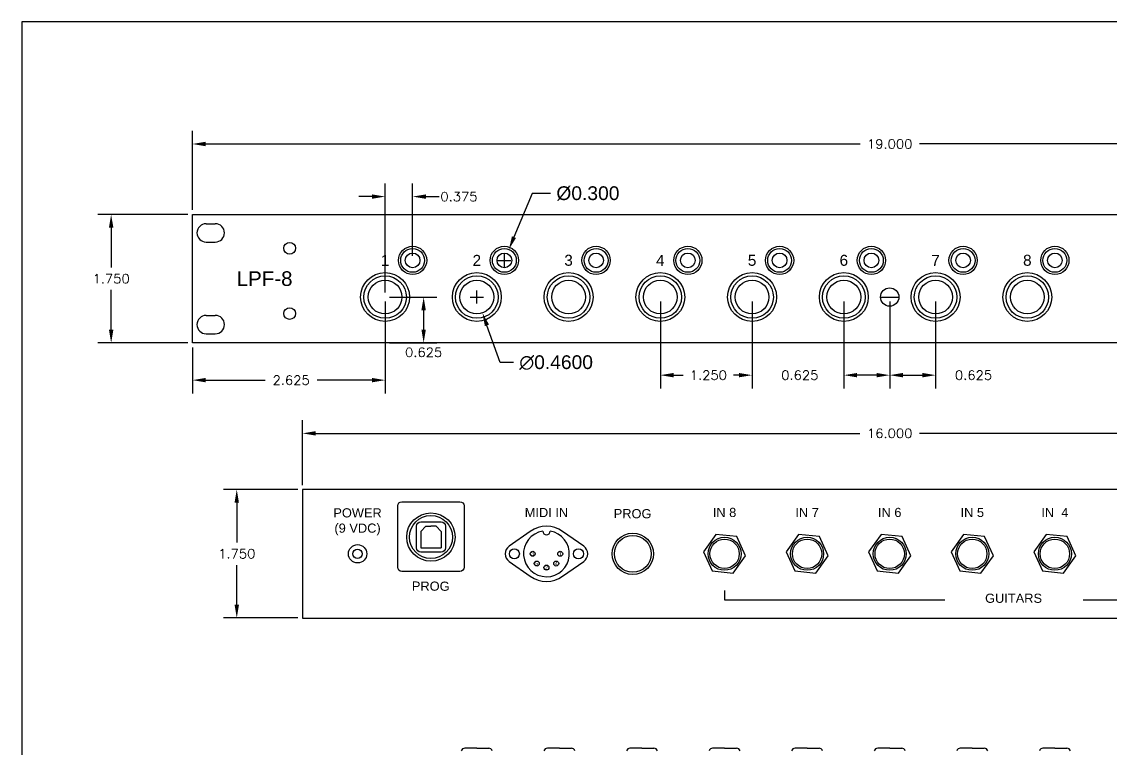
# Model space of a CAD drawing. Header units: centimetres. Extents: x 3.3 to 32.6, y -5.1 to 16.9.
# Drawn here: x 3.33 to 18.16, y 7.01 to 16.91 of the extents above; entities that cross this region are included whole.
import ezdxf
from ezdxf.enums import TextEntityAlignment as Align

# ---------------------------------------------------------------- set-up
doc = ezdxf.new("R2010")
doc.units = ezdxf.units.CM
doc.header["$MEASUREMENT"] = 0
for name, color, linetype in [('Board', 9, 'Continuous'), ('BOR', 120, 'Continuous'), ('Components', 3, 'Continuous'), ('PUN', 140, 'Continuous'), ('Texte', 6, 'Continuous')]:
    doc.layers.add(name, color=color, linetype=linetype)
doc.styles.add('ROMANS', font='romans.shx', dxfattribs={"width": 1.05, "height": 0.125})
doc.styles.get("Standard").update_dxf_attribs({"font": 'arial.ttf'})
doc.dimstyles.new('STANDARD$0', dxfattribs={"dimtxt": 0.25, "dimasz": 0.18, "dimexe": 0.18, "dimexo": 0.0625, "dimgap": 0.09, "dimtad": 0, "dimtih": 1, "dimtoh": 1, "dimdec": 3, "dimzin": 0, "dimdsep": 46, "dimtxsty": 'ROMANS', "dimcen": 0.09, "dimadec": 0, "dimazin": 0, "dimtfac": 1, "dimtdec": 3, "dimtofl": 0, "dimtmove": 2, "dimatfit": 3, "dimfxl": 1, "dimtolj": 1, "dimtzin": 0, "dimarcsym": 0})
doc.dimstyles.new('STANDARD$3', dxfattribs={"dimtxt": 0.1875, "dimasz": 0.18, "dimexe": 0.18, "dimexo": 0.0625, "dimgap": 0.09, "dimtad": 0, "dimtih": 1, "dimtoh": 1, "dimdec": 4, "dimzin": 0, "dimdsep": 46, "dimtxsty": 'Standard', "dimcen": 0.09, "dimadec": 0, "dimazin": 0, "dimtfac": 1, "dimtdec": 4, "dimtofl": 0, "dimtmove": 0, "dimatfit": 3, "dimfxl": 1, "dimtolj": 1, "dimtzin": 0, "dimarcsym": 0})

# ---------------------------------------------------------------- blocks, each defined once
blk = doc.blocks.new('Cartouche 10x20')
for p, q in [((20, 15), (0, 15)), ((0, 15), (0, 0))]:
    blk.add_line(p, q)
for tag, p, height in [('NAME', (15.6, 1.45), 0.25), ('OWNER', (11.55, 0.7), 0.125), ('DESCRIP1', (15, 0.65), 0.125), ('DATE', (11.55, 0.2), 0.125), ('DESCRIP2', (15, 0.15), 0.125)]:
    blk.add_attdef(tag, p, '', height=height)
blk.add_attdef('NO', text='', height=0.375).set_placement((19.4, 0.5), align=Align.MIDDLE_CENTER)
blk = doc.blocks.new('*D44')
at = {"layer": 'Defpoints', "color": 0, "ltscale": 3, "transparency": 16777216}
for p in [(24.651, 15.242), (5.651, 14.281), (24.651, 14.281)]:
    blk.add_point(p, dxfattribs=at)
at = {"layer": 'Texte', "color": 0, "lineweight": -2, "ltscale": 3, "transparency": 16777216}
for p, q in [((5.651, 14.343), (5.651, 15.422)), ((24.651, 14.343), (24.651, 15.422)), ((5.831, 15.242), (14.746, 15.242)), ((24.471, 15.242), (15.557, 15.242))]:
    blk.add_line(p, q, dxfattribs=at)
at = {"layer": 'Texte', "color": 0, "ltscale": 3, "transparency": 16777216}
for points in [[(5.831, 15.272), (5.831, 15.212), (5.651, 15.242)], [(24.471, 15.272), (24.471, 15.212), (24.651, 15.242)]]:
    blk.add_solid(points, dxfattribs=at)
at = {"layer": 'Texte', "color": 0, "ltscale": 3, "transparency": 16777216, "insert": (15.151, 15.242), "char_height": 0.125, "attachment_point": 5, "style": 'ROMANS'}
blk.add_mtext('\\A1;19.000', dxfattribs=at)
blk = doc.blocks.new('*D45')
at = {"layer": 'Defpoints', "color": 0, "ltscale": 3, "transparency": 16777216}
for p in [(4.544, 14.281), (5.651, 14.281), (5.651, 12.531)]:
    blk.add_point(p, dxfattribs=at)
at = {"layer": 'Texte', "color": 0, "lineweight": -2, "ltscale": 3, "transparency": 16777216}
for p, q in [((5.588, 14.281), (4.364, 14.281)), ((4.544, 14.101), (4.544, 13.558)), ((4.544, 12.711), (4.544, 13.253)), ((5.588, 12.531), (4.364, 12.531))]:
    blk.add_line(p, q, dxfattribs=at)
at = {"layer": 'Texte', "color": 0, "ltscale": 3, "transparency": 16777216}
for points in [[(4.514, 14.101), (4.574, 14.101), (4.544, 14.281)], [(4.514, 12.711), (4.574, 12.711), (4.544, 12.531)]]:
    blk.add_solid(points, dxfattribs=at)
at = {"layer": 'Texte', "color": 0, "ltscale": 3, "transparency": 16777216, "insert": (4.544, 13.406), "char_height": 0.125, "attachment_point": 5, "style": 'ROMANS'}
blk.add_mtext('\\A1;1.750', dxfattribs=at)
blk = doc.blocks.new('*D46')
at = {"layer": 'Defpoints', "color": 0, "ltscale": 3, "transparency": 16777216}
for p in [(7.151, 11.298), (7.151, 10.531), (23.151, 10.531)]:
    blk.add_point(p, dxfattribs=at)
at = {"layer": 'Texte', "color": 0, "lineweight": -2, "ltscale": 3, "transparency": 16777216}
for p, q in [((7.151, 10.593), (7.151, 11.478)), ((23.151, 10.593), (23.151, 11.478)), ((7.331, 11.298), (14.745, 11.298)), ((22.971, 11.298), (15.556, 11.298))]:
    blk.add_line(p, q, dxfattribs=at)
at = {"layer": 'Texte', "color": 0, "ltscale": 3, "transparency": 16777216}
for points in [[(7.331, 11.328), (7.331, 11.268), (7.151, 11.298)], [(22.971, 11.328), (22.971, 11.268), (23.151, 11.298)]]:
    blk.add_solid(points, dxfattribs=at)
at = {"layer": 'Texte', "color": 0, "ltscale": 3, "transparency": 16777216, "insert": (15.151, 11.298), "char_height": 0.125, "attachment_point": 5, "style": 'ROMANS'}
blk.add_mtext('\\A1;16.000', dxfattribs=at)
blk = doc.blocks.new('*D47')
at = {"layer": 'Defpoints', "color": 0, "ltscale": 3, "transparency": 16777216}
for p in [(7.151, 10.531), (6.255, 8.781), (7.151, 8.781)]:
    blk.add_point(p, dxfattribs=at)
at = {"layer": 'Texte', "color": 0, "lineweight": -2, "ltscale": 3, "transparency": 16777216}
for p, q in [((7.088, 10.531), (6.075, 10.531)), ((6.255, 10.351), (6.255, 9.808)), ((6.255, 8.961), (6.255, 9.503)), ((7.088, 8.781), (6.075, 8.781))]:
    blk.add_line(p, q, dxfattribs=at)
at = {"layer": 'Texte', "color": 0, "ltscale": 3, "transparency": 16777216}
for points in [[(6.225, 10.351), (6.285, 10.351), (6.255, 10.531)], [(6.225, 8.961), (6.285, 8.961), (6.255, 8.781)]]:
    blk.add_solid(points, dxfattribs=at)
at = {"layer": 'Texte', "color": 0, "ltscale": 3, "transparency": 16777216, "insert": (6.255, 9.656), "char_height": 0.125, "attachment_point": 5, "style": 'ROMANS'}
blk.add_mtext('\\A1;1.750', dxfattribs=at)
blk = doc.blocks.new('*D52')
at = {"layer": 'Defpoints', "color": 0, "ltscale": 3, "transparency": 16777216}
for p in [(8.276, 13.156), (5.651, 12.531), (8.276, 12.023)]:
    blk.add_point(p, dxfattribs=at)
at = {"layer": 'Texte', "color": 0, "lineweight": -2, "ltscale": 3, "transparency": 16777216}
for p, q in [((8.276, 13.093), (8.276, 11.843)), ((5.651, 12.468), (5.651, 11.843)), ((5.831, 12.023), (6.644, 12.023)), ((8.096, 12.023), (7.349, 12.023))]:
    blk.add_line(p, q, dxfattribs=at)
at = {"layer": 'Texte', "color": 0, "ltscale": 3, "transparency": 16777216}
for points in [[(5.831, 12.053), (5.831, 11.993), (5.651, 12.023)], [(8.096, 12.053), (8.096, 11.993), (8.276, 12.023)]]:
    blk.add_solid(points, dxfattribs=at)
at = {"layer": 'Texte', "color": 0, "ltscale": 3, "transparency": 16777216, "insert": (6.996, 12.023), "char_height": 0.125, "attachment_point": 5, "style": 'ROMANS'}
blk.add_mtext('\\A1;2.625', dxfattribs=at)
blk = doc.blocks.new('*D53')
at = {"layer": 'Defpoints', "color": 0, "ltscale": 3, "transparency": 16777216}
for p in [(8.276, 13.156), (8.276, 12.531), (8.801, 12.531)]:
    blk.add_point(p, dxfattribs=at)
at = {"layer": 'Texte', "color": 0, "lineweight": -2, "ltscale": 3, "transparency": 16777216}
for p, q in [((8.338, 13.156), (8.981, 13.156)), ((8.801, 12.976), (8.801, 12.711)), ((8.338, 12.531), (8.981, 12.531))]:
    blk.add_line(p, q, dxfattribs=at)
at = {"layer": 'Texte', "color": 0, "ltscale": 3, "transparency": 16777216}
for points in [[(8.771, 12.976), (8.831, 12.976), (8.801, 13.156)], [(8.771, 12.711), (8.831, 12.711), (8.801, 12.531)]]:
    blk.add_solid(points, dxfattribs=at)
at = {"layer": 'Texte', "color": 0, "ltscale": 3, "transparency": 16777216, "insert": (8.801, 12.403), "char_height": 0.125, "attachment_point": 5, "style": 'ROMANS'}
blk.add_mtext('\\A1;0.625', dxfattribs=at)
blk = doc.blocks.new('*D54')
at = {"layer": 'Defpoints', "color": 0, "ltscale": 3, "transparency": 16777216}
for p in [(8.651, 14.525), (8.651, 13.656), (8.276, 13.156)]:
    blk.add_point(p, dxfattribs=at)
at = {"layer": 'Texte', "color": 0, "lineweight": -2, "ltscale": 3, "transparency": 16777216}
for p, q in [((8.276, 13.218), (8.276, 14.705)), ((8.651, 13.718), (8.651, 14.705)), ((8.096, 14.525), (7.916, 14.525)), ((8.831, 14.525), (9.011, 14.525))]:
    blk.add_line(p, q, dxfattribs=at)
at = {"layer": 'Texte', "color": 0, "ltscale": 3, "transparency": 16777216}
for points in [[(8.096, 14.555), (8.096, 14.495), (8.276, 14.525)], [(8.831, 14.555), (8.831, 14.495), (8.651, 14.525)]]:
    blk.add_solid(points, dxfattribs=at)
at = {"layer": 'Texte', "color": 0, "ltscale": 3, "transparency": 16777216, "insert": (9.282, 14.525), "char_height": 0.125, "attachment_point": 5, "style": 'ROMANS'}
blk.add_mtext('\\A1;0.375', dxfattribs=at)
blk = doc.blocks.new('*D55')
at = {"layer": 'Defpoints', "color": 0, "ltscale": 3, "transparency": 16777216}
for p in [(9.448, 13.372), (9.603, 12.939)]:
    blk.add_point(p, dxfattribs=at)
at = {"layer": 'Texte', "color": 0, "lineweight": -2, "ltscale": 3, "transparency": 16777216}
for p, q in [((9.526, 13.066), (9.526, 13.246)), ((9.436, 13.156), (9.616, 13.156)), ((9.845, 12.262), (9.664, 12.77)), ((10.025, 12.262), (9.845, 12.262))]:
    blk.add_line(p, q, dxfattribs=at)
at = {"layer": 'Texte', "color": 0, "ltscale": 3, "transparency": 16777216}
blk.add_solid([(9.692, 12.78), (9.635, 12.76), (9.603, 12.939)], dxfattribs=at)
at = {"layer": 'Texte', "color": 0, "ltscale": 3, "transparency": 16777216, "insert": (10.606, 12.262), "char_height": 0.1875, "attachment_point": 5}
blk.add_mtext('\\A1;∅0.4600', dxfattribs=at)
blk = doc.blocks.new('*D56')
at = {"layer": 'Defpoints', "color": 0, "ltscale": 3, "transparency": 16777216}
for p in [(9.963, 13.806), (9.839, 13.506)]:
    blk.add_point(p, dxfattribs=at)
at = {"layer": 'Texte', "color": 0, "lineweight": -2, "ltscale": 3, "transparency": 16777216}
for p, q in [((10.278, 14.568), (10.032, 13.972)), ((10.531, 14.568), (10.278, 14.568)), ((9.811, 13.656), (9.991, 13.656)), ((9.901, 13.566), (9.901, 13.746))]:
    blk.add_line(p, q, dxfattribs=at)
at = {"layer": 'Texte', "color": 0, "ltscale": 3, "transparency": 16777216}
blk.add_solid([(10.004, 13.984), (10.059, 13.961), (9.963, 13.806)], dxfattribs=at)
at = {"layer": 'Texte', "color": 0, "ltscale": 3, "transparency": 16777216, "insert": (11.039, 14.568), "char_height": 0.1875, "attachment_point": 5}
blk.add_mtext('\\A1;%%C0.300', dxfattribs=at)
blk = doc.blocks.new('*D57')
at = {"layer": 'Defpoints', "color": 0, "ltscale": 3, "transparency": 16777216}
for p in [(14.526, 13.156), (15.151, 13.156), (14.526, 12.091)]:
    blk.add_point(p, dxfattribs=at)
at = {"layer": 'Texte', "color": 0, "lineweight": -2, "ltscale": 3, "transparency": 16777216}
for p, q in [((14.526, 13.093), (14.526, 11.911)), ((15.151, 13.093), (15.151, 11.911)), ((14.971, 12.091), (14.706, 12.091))]:
    blk.add_line(p, q, dxfattribs=at)
at = {"layer": 'Texte', "color": 0, "ltscale": 3, "transparency": 16777216}
for points in [[(14.706, 12.121), (14.706, 12.061), (14.526, 12.091)], [(14.971, 12.121), (14.971, 12.061), (15.151, 12.091)]]:
    blk.add_solid(points, dxfattribs=at)
at = {"layer": 'Texte', "color": 0, "ltscale": 3, "transparency": 16777216, "insert": (13.926, 12.091), "char_height": 0.125, "attachment_point": 5, "style": 'ROMANS'}
blk.add_mtext('\\A1;0.625', dxfattribs=at)
blk = doc.blocks.new('*D58')
at = {"layer": 'Defpoints', "color": 0, "ltscale": 3, "transparency": 16777216}
for p in [(15.151, 13.156), (15.776, 13.156), (15.776, 12.091)]:
    blk.add_point(p, dxfattribs=at)
at = {"layer": 'Texte', "color": 0, "lineweight": -2, "ltscale": 3, "transparency": 16777216}
for p, q in [((15.151, 13.093), (15.151, 11.911)), ((15.776, 13.093), (15.776, 11.911)), ((15.331, 12.091), (15.596, 12.091))]:
    blk.add_line(p, q, dxfattribs=at)
at = {"layer": 'Texte', "color": 0, "ltscale": 3, "transparency": 16777216}
for points in [[(15.331, 12.121), (15.331, 12.061), (15.151, 12.091)], [(15.596, 12.121), (15.596, 12.061), (15.776, 12.091)]]:
    blk.add_solid(points, dxfattribs=at)
at = {"layer": 'Texte', "color": 0, "ltscale": 3, "transparency": 16777216, "insert": (16.293, 12.091), "char_height": 0.125, "attachment_point": 5, "style": 'ROMANS'}
blk.add_mtext('\\A1;0.625', dxfattribs=at)
blk = doc.blocks.new('*D59')
at = {"layer": 'Defpoints', "color": 0, "ltscale": 3, "transparency": 16777216}
for p in [(12.026, 13.156), (13.276, 13.156), (13.276, 12.091)]:
    blk.add_point(p, dxfattribs=at)
at = {"layer": 'Texte', "color": 0, "lineweight": -2, "ltscale": 3, "transparency": 16777216}
for p, q in [((12.026, 13.093), (12.026, 11.911)), ((13.276, 13.093), (13.276, 11.911)), ((12.206, 12.091), (12.337, 12.091)), ((13.096, 12.091), (13.023, 12.091))]:
    blk.add_line(p, q, dxfattribs=at)
at = {"layer": 'Texte', "color": 0, "ltscale": 3, "transparency": 16777216}
for points in [[(12.206, 12.121), (12.206, 12.061), (12.026, 12.091)], [(13.096, 12.121), (13.096, 12.061), (13.276, 12.091)]]:
    blk.add_solid(points, dxfattribs=at)
at = {"layer": 'Texte', "color": 0, "ltscale": 3, "transparency": 16777216, "insert": (12.68, 12.091), "char_height": 0.125, "attachment_point": 5, "style": 'ROMANS'}
blk.add_mtext('\\A1;1.250', dxfattribs=at)

msp = doc.modelspace()

# ---------------------------------------------------------------- linework, layer by layer
at = {"layer": 'Board', "ltscale": 3}
for p, q in [((5.65063, 14.28072), (24.65063, 14.28072)), ((5.65063, 12.53072), (5.65063, 14.28072)), ((5.83813, 14.15572), (5.96313, 14.15572)), ((5.83813, 13.90572), (5.96313, 13.90572)), ((5.83813, 12.90572), (5.96313, 12.90572)), ((5.83813, 12.65572), (5.96313, 12.65572)), ((24.65063, 12.53072), (5.65063, 12.53072)), ((7.15063, 10.53072), (7.15063, 8.78072)), ((23.15063, 10.53072), (7.15063, 10.53072)), ((8.83133, 10.03176), (8.76202, 9.95807)), ((8.76202, 9.95807), (8.76202, 9.73698)), ((8.83133, 10.03176), (8.90063, 10.03176)), ((8.96993, 10.03176), (8.90063, 10.03176)), ((8.96993, 10.03176), (9.03923, 9.95807)), ((9.03923, 9.95807), (9.03923, 9.73698)), ((8.76202, 9.73698), (9.03923, 9.73698)), ((12.90063, 9.15572), (12.90063, 9.03072)), ((12.90063, 9.03072), (15.90063, 9.03072)), ((17.78662, 9.03072), (20.78662, 9.03072)), ((7.15063, 8.78072), (23.15063, 8.78072))]:
    msp.add_line(p, q, dxfattribs=at)
for points in [[(8.50623, 10.36641), (9.29502, 10.36641, -0.41421356), (9.35362, 10.30782), (9.35362, 9.47239, -0.41421356), (9.29502, 9.4138), (8.50623, 9.4138, -0.41421356), (8.44764, 9.47239), (8.44764, 10.30782, -0.41421356)], [(8.76202, 10.09036), (9.03923, 10.09036, -0.41421356), (9.09783, 10.03176), (9.09783, 9.73698, -0.41421356), (9.03923, 9.67838), (8.76202, 9.67838, -0.41421356), (8.70343, 9.73698), (8.70343, 10.03176, -0.41421356)]]:
    msp.add_lwpolyline(points, format="xyb", close=True, dxfattribs=at)
for points in [[(13.06931, 9.88962), (12.7824, 9.91875), (12.61372, 9.68485), (12.73195, 9.42181), (13.01886, 9.39268), (13.18754, 9.62659)], [(14.19431, 9.88962), (13.9074, 9.91875), (13.73872, 9.68485), (13.85695, 9.42181), (14.14386, 9.39268), (14.31254, 9.62659)], [(15.31931, 9.88962), (15.0324, 9.91875), (14.86372, 9.68485), (14.98195, 9.42181), (15.26886, 9.39268), (15.43754, 9.62659)], [(16.44431, 9.88962), (16.1574, 9.91875), (15.98872, 9.68485), (16.10695, 9.42181), (16.39386, 9.39268), (16.56254, 9.62659)], [(17.56931, 9.88962), (17.2824, 9.91875), (17.11372, 9.68485), (17.23195, 9.42181), (17.51886, 9.39268), (17.68754, 9.62659)]]:
    msp.add_lwpolyline(points, close=True, dxfattribs=at)
for centre, radius in [((6.97563, 13.82072), 0.08), ((6.97563, 12.93072), 0.08), ((8.90063, 9.88437), 0.32959), ((8.90063, 9.88437), 0.29297), ((11.65063, 9.65572), 0.28125), ((11.65063, 9.65572), 0.25), ((12.90063, 9.65572), 0.225), ((12.90063, 9.65572), 0.2), ((14.02563, 9.65572), 0.225), ((14.02563, 9.65572), 0.2), ((15.15063, 9.65572), 0.225), ((15.15063, 9.65572), 0.2), ((16.27563, 9.65572), 0.225), ((16.27563, 9.65572), 0.2), ((17.40063, 9.65572), 0.225), ((17.40063, 9.65572), 0.2), ((7.90063, 9.65572), 0.125), ((7.90063, 9.65572), 0.0625)]:
    msp.add_circle(centre, radius, dxfattribs=at)
for centre, start, end in [((5.83813, 14.03072), 90, 270), ((5.96313, 14.03072), 270, 90), ((5.83813, 12.78072), 90, 270), ((5.96313, 12.78072), 270, 90)]:
    msp.add_arc(centre, 0.125, start, end, dxfattribs=at)
at = {"layer": 'BOR'}
msp.add_lwpolyline([(9.96593, 9.55303), (10.25379, 9.35234, 0.32493655), (10.69465, 9.35234), (10.9825, 9.55303, 0.52313846), (10.9825, 9.7584), (10.69465, 9.95909, 0.32493655), (10.25379, 9.95909), (9.96593, 9.7584, 0.52313846)], format="xyb", close=True, dxfattribs=at)
at = {"layer": 'Components', "color": 7, "ltscale": 3, "true_color": 0xffffff}
for p, q in [((15.02563, 13.15572), (15.27563, 13.15572)), ((15.15063, 13.15572), (15.15063, 13.15572))]:
    msp.add_line(p, q, dxfattribs=at)
at = {"layer": 'Components'}
for p, q in [((9.52563, 7.00572), (9.36213, 7.00572)), ((9.52563, 7.00572), (9.68913, 7.00572)), ((10.65063, 7.00572), (10.48713, 7.00572)), ((10.65063, 7.00572), (10.81413, 7.00572)), ((11.77563, 7.00572), (11.61213, 7.00572)), ((11.77563, 7.00572), (11.93913, 7.00572)), ((12.90063, 7.00572), (12.73713, 7.00572)), ((12.90063, 7.00572), (13.06413, 7.00572)), ((14.02563, 7.00572), (13.86213, 7.00572)), ((14.02563, 7.00572), (14.18913, 7.00572)), ((15.15063, 7.00572), (14.98713, 7.00572)), ((15.15063, 7.00572), (15.31413, 7.00572)), ((16.27563, 7.00572), (16.11213, 7.00572)), ((16.27563, 7.00572), (16.43913, 7.00572)), ((17.40063, 7.00572), (17.23713, 7.00572)), ((17.40063, 7.00572), (17.56413, 7.00572))]:
    msp.add_line(p, q, dxfattribs=at)
at = {"layer": 'Components', "ltscale": 3}
for centre, radius in [((8.65063, 13.65572), 0.1925), ((8.65063, 13.65572), 0.1625), ((9.90063, 13.65572), 0.1925), ((9.90063, 13.65572), 0.1625), ((11.15063, 13.65572), 0.1925), ((11.15063, 13.65572), 0.1625), ((12.40063, 13.65572), 0.1925), ((12.40063, 13.65572), 0.1625), ((13.65063, 13.65572), 0.1925), ((13.65063, 13.65572), 0.1625), ((14.90063, 13.65572), 0.1925), ((14.90063, 13.65572), 0.1625), ((16.15063, 13.65572), 0.1925), ((16.15063, 13.65572), 0.1625), ((17.40063, 13.65572), 0.1925), ((17.40063, 13.65572), 0.1625), ((8.65063, 13.65572), 0.1), ((9.90063, 13.65572), 0.1), ((11.15063, 13.65572), 0.1), ((12.40063, 13.65572), 0.1), ((13.65063, 13.65572), 0.1), ((14.90063, 13.65572), 0.1), ((16.15063, 13.65572), 0.1), ((17.40063, 13.65572), 0.1), ((8.27563, 13.15572), 0.333), ((8.27563, 13.15572), 0.29), ((8.27563, 13.15572), 0.23), ((9.52563, 13.15572), 0.333), ((9.52563, 13.15572), 0.29), ((9.52563, 13.15572), 0.23), ((10.77563, 13.15572), 0.333), ((10.77563, 13.15572), 0.29), ((10.77563, 13.15572), 0.23), ((12.02563, 13.15572), 0.333), ((12.02563, 13.15572), 0.29), ((12.02563, 13.15572), 0.23), ((13.27563, 13.15572), 0.333), ((13.27563, 13.15572), 0.29), ((13.27563, 13.15572), 0.23), ((14.52563, 13.15572), 0.333), ((14.52563, 13.15572), 0.29), ((14.52563, 13.15572), 0.23), ((15.77563, 13.15572), 0.333), ((15.77563, 13.15572), 0.29), ((15.77563, 13.15572), 0.23), ((17.02563, 13.15572), 0.333), ((17.02563, 13.15572), 0.29), ((17.02563, 13.15572), 0.23)]:
    msp.add_circle(centre, radius, dxfattribs=at)
at = {"layer": 'Components', "color": 7, "ltscale": 3, "true_color": 0xffffff}
msp.add_circle((15.15063, 13.15572), 0.125, dxfattribs=at)
at = {"layer": 'Components'}
for centre, start, end in [((9.36213, 6.95572), 90, 162.255328), ((9.68913, 6.95572), 17.744672, 90), ((10.48713, 6.95572), 90, 162.255328), ((10.81413, 6.95572), 17.744672, 90), ((11.61213, 6.95572), 90, 162.255328), ((11.93913, 6.95572), 17.744672, 90), ((12.73713, 6.95572), 90, 162.255328), ((13.06413, 6.95572), 17.744672, 90), ((13.86213, 6.95572), 90, 162.255328), ((14.18913, 6.95572), 17.744672, 90), ((14.98713, 6.95572), 90, 162.255328), ((15.31413, 6.95572), 17.744672, 90), ((16.11213, 6.95572), 90, 162.255328), ((16.43913, 6.95572), 17.744672, 90), ((17.23713, 6.95572), 90, 162.255328), ((17.56413, 6.95572), 17.744672, 90)]:
    msp.add_arc(centre, 0.05, start, end, dxfattribs=at)
at = {"layer": 'Defpoints', "ltscale": 3}
for centre in [(10.28672, 9.65572), (10.66172, 9.65572), (10.34163, 9.52313), (10.47422, 9.46822), (10.6068, 9.52313)]:
    msp.add_circle(centre, 0.0341, dxfattribs=at)
at = {"layer": 'PUN', "ltscale": 3}
msp.add_line((10.47439, 9.91427), (10.47422, 9.91427), dxfattribs=at)
at = {"layer": 'PUN'}
for centre in [(10.03722, 9.65572), (10.91122, 9.65572)]:
    msp.add_circle(centre, 0.068, dxfattribs=at)
at = {"layer": 'PUN', "linetype": 'Continuous'}
msp.add_arc((10.47422, 9.65572), 0.3125, 99.141742, 80.772451, dxfattribs=at)
at = {"layer": 'PUN', "ltscale": 3}
for centre, start, end in [((10.47413, 9.96427), 180.101743, 270.101743), ((10.47431, 9.96427), 270.101743, 359.898257)]:
    msp.add_arc(centre, 0.05, start, end, dxfattribs=at)

# ---------------------------------------------------------------- block references
at = {"xscale": 1.465198066992323, "yscale": 1.465198066992323, "zscale": 1.465198066992323}
msp.add_blockref('Cartouche 10x20', (3.32609, -5.06986), dxfattribs=at)

# ---------------------------------------------------------------- texts
at = {"layer": 'Board', "ltscale": 3, "char_height": 0.125}
for s, width, insert, attachment_point in [('POWER \\P(9 VDC)', 0.874, (7.90063, 9.90572), 8), ('MIDI IN', 0.874, (10.47422, 10.15572), 8), ('IN 8', 0.874, (12.90063, 10.15572), 8), ('IN 7', 0.874, (14.02563, 10.15572), 8), ('IN 6', 0.874, (15.15063, 10.15572), 8), ('IN 5', 0.874, (16.27563, 10.15572), 8), ('IN  4', 0.874, (17.40063, 10.15572), 8), ('GUITARS', 2, (16.83813, 9.04943), 5)]:
    msp.add_mtext_dynamic_manual_height_columns(s, width=width, gutter_width=0.87078, heights=[0], dxfattribs=dict(at, insert=insert, attachment_point=attachment_point))
at = {"layer": 'Board', "ltscale": 3, "char_height": 0.125, "attachment_point": 2, "rotation": 359.711867}
for insert in [(11.64814, 10.26592), (8.89814, 9.27782)]:
    msp.add_mtext_dynamic_manual_height_columns('PROG', width=1.0226921, gutter_width=0.87078, heights=[0], dxfattribs=dict(at, insert=insert))
at = {"layer": 'Components', "ltscale": 3, "char_height": 0.15, "attachment_point": 5}
for s, insert in [('1', (8.27563, 13.65572)), ('2', (9.52563, 13.65572)), ('3', (10.77563, 13.65572)), ('4', (12.02563, 13.65572)), ('5', (13.27563, 13.65572)), ('6', (14.52563, 13.65572)), ('7', (15.77563, 13.65572)), ('8', (17.02563, 13.65572))]:
    msp.add_mtext_dynamic_manual_height_columns(s, width=0.2514236, gutter_width=0.87078, heights=[0], dxfattribs=dict(at, insert=insert))
at = {"layer": 'PUN', "ltscale": 3, "char_height": 0.05, "attachment_point": 5}
for s, insert in [('3', (10.28672, 9.65572)), ('1', (10.66172, 9.65572)), ('5', (10.34163, 9.52313)), ('2', (10.47422, 9.46822)), ('4', (10.6068, 9.52313))]:
    msp.add_mtext_dynamic_manual_height_columns(s, width=0.0971412, gutter_width=0.87078, heights=[0], dxfattribs=dict(at, insert=insert))
at = {"layer": 'Texte', "ltscale": 3, "insert": (6.63431, 13.40572), "char_height": 0.2, "attachment_point": 5}
msp.add_mtext_dynamic_manual_height_columns('LPF-8', width=1.9100177, gutter_width=0.87078, heights=[0], dxfattribs=at)

# ---------------------------------------------------------------- dimensions: what is measured, and where the dimension line sits
at = {"layer": 'Texte', "ltscale": 3}
for base, p1, p2, picture, middle in [((24.65063, 15.24216), (5.65063, 14.28072), (24.65063, 14.28072), '*D44', (15.1514, 15.24216)), ((8.65063, 14.52544), (8.27563, 13.15572), (8.65063, 13.65572), '*D54', (9.28172, 14.52544)), ((8.27563, 12.02263), (5.65063, 12.53072), (8.27563, 13.15572), '*D52', (6.99601, 12.02263)), ((13.27563, 12.09054), (12.02563, 13.15572), (13.27563, 13.15572), '*D59', (12.68013, 12.09054)), ((14.52563, 12.09054), (15.15063, 13.15572), (14.52563, 13.15572), '*D57', (13.92621, 12.09054)), ((15.77563, 12.09054), (15.15063, 13.15572), (15.77563, 13.15572), '*D58', (16.29271, 12.09054)), ((7.15063, 11.29795), (23.15063, 10.53072), (7.15063, 10.53072), '*D46', (15.15063, 11.29795))]:
    dim = msp.add_linear_dim(base=base, p1=p1, p2=p2, dimstyle='STANDARD$0', dxfattribs=at)
    dim.commit()
    dim.dimension.update_dxf_attribs({"geometry": picture, "text_midpoint": middle, "dimtype": 160})
dim = msp.add_diameter_dim_2p(p1=(9.83852, 13.50555), p2=(9.96273, 13.80588), text='%%C0.300', dimstyle='STANDARD$3', dxfattribs=at)
dim.commit()
dim.dimension.update_dxf_attribs({"geometry": '*D56', "text_midpoint": (11.03875, 14.56786), "dimtype": 163})
for base, p1, p2, picture, middle in [((4.54432, 14.28072), (5.65063, 12.53072), (5.65063, 14.28072), '*D45', (4.54432, 13.40572)), ((8.80134, 12.53072), (8.27563, 13.15572), (8.27563, 12.53072), '*D53', (8.80134, 12.40263)), ((6.25544, 8.78072), (7.15063, 10.53072), (7.15063, 8.78072), '*D47', (6.25544, 9.65572))]:
    dim = msp.add_linear_dim(base=base, p1=p1, p2=p2, angle=90, dimstyle='STANDARD$0', dxfattribs=at)
    dim.commit()
    dim.dimension.update_dxf_attribs({"geometry": picture, "text_midpoint": middle, "dimtype": 160})
dim = msp.add_diameter_dim_2p(p1=(9.44822, 13.3723), p2=(9.60304, 12.93913), dimstyle='STANDARD$3', dxfattribs=at)
dim.commit()
dim.dimension.update_dxf_attribs({"geometry": '*D55', "text_midpoint": (10.60576, 12.26248), "dimtype": 163})

doc.saveas('drawing.dxf')
